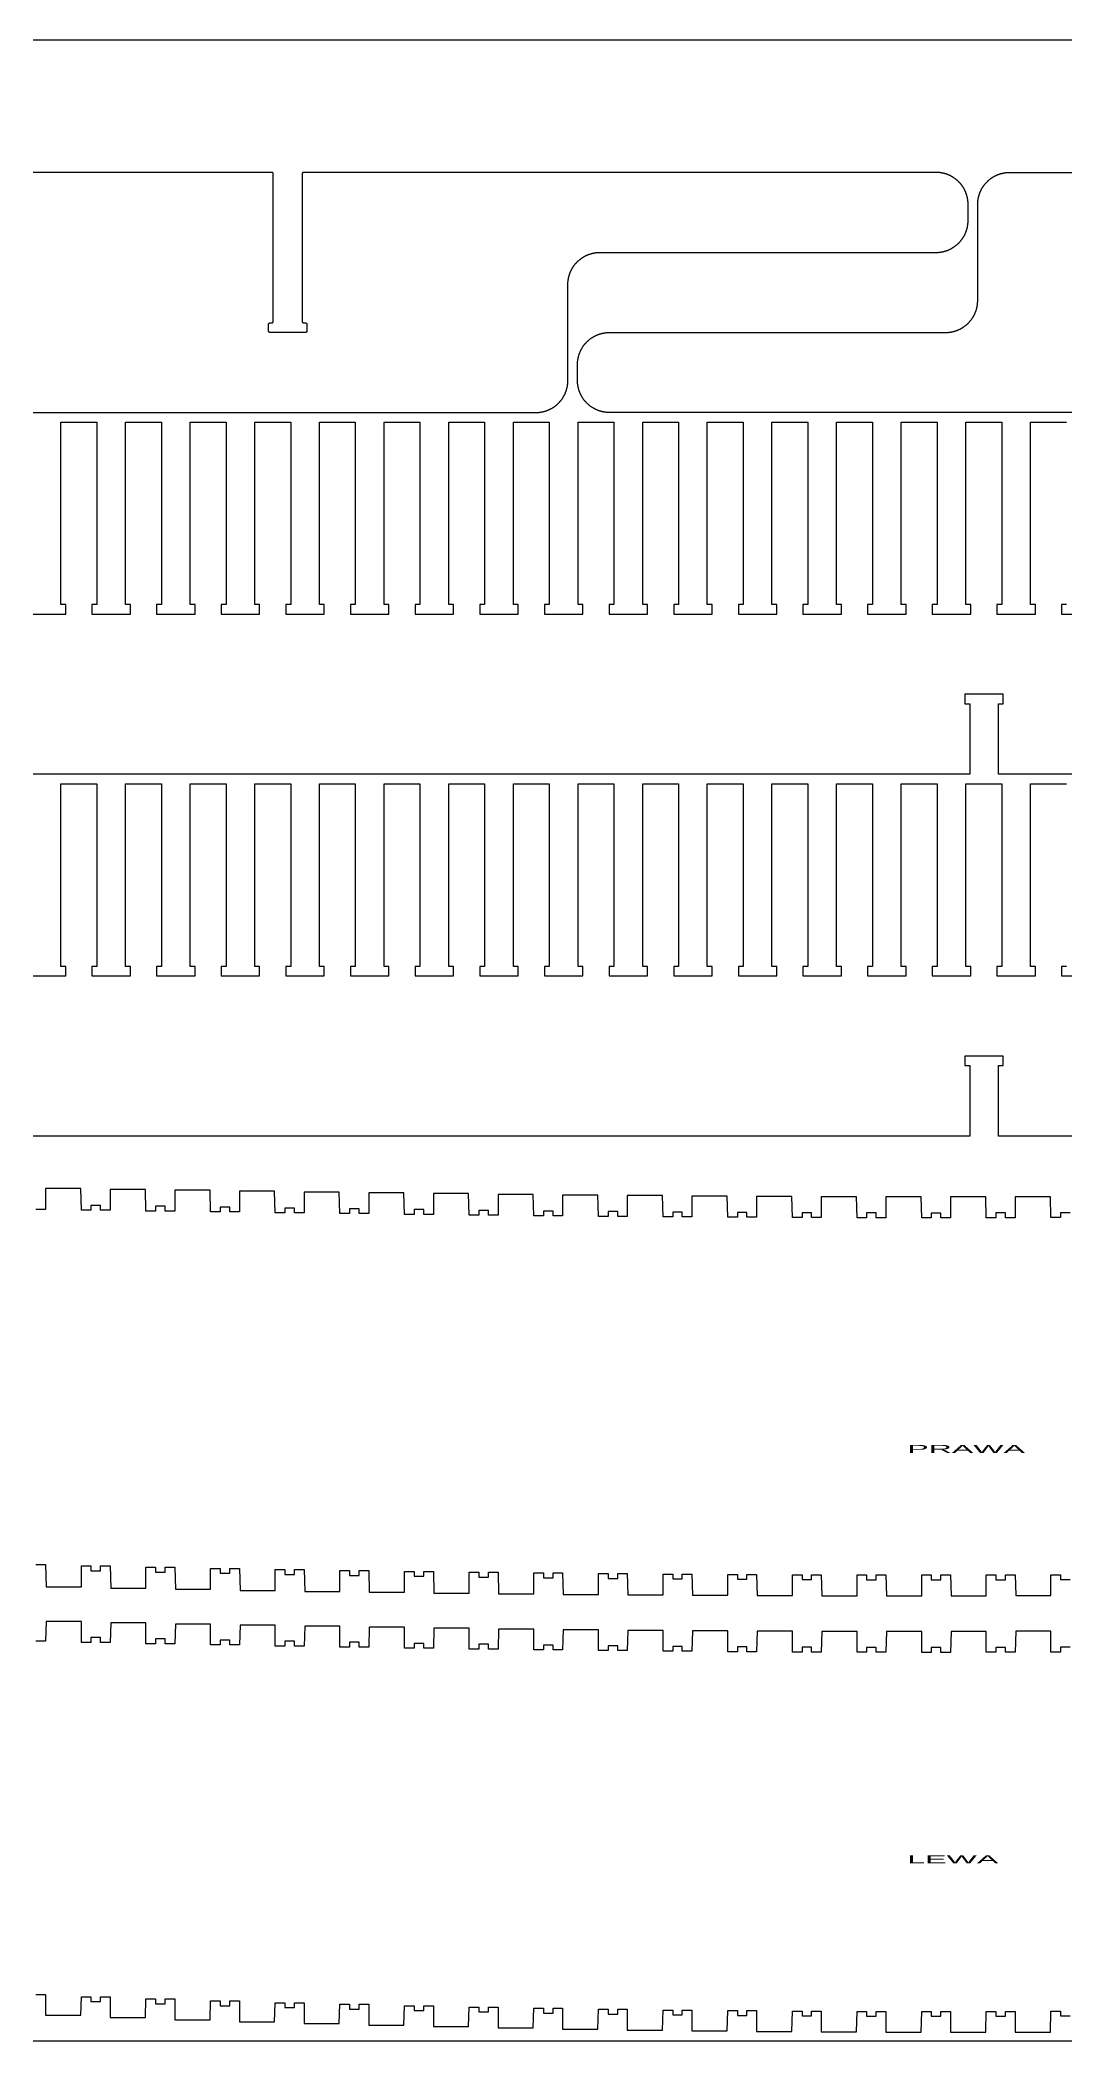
# Model space of a CAD drawing. Header units: metres. Extents: x 0 to 250, y 0 to 125.
# Drawn here: x 64 to 128.1, y 0 to 125 of the extents above; entities that cross this region are included whole.
import ezdxf

# ---------------------------------------------------------------- set-up
doc = ezdxf.new("R2010")
doc.units = ezdxf.units.M
doc.header["$MEASUREMENT"] = 0
doc.layers.add('1', color=7, linetype='Continuous', lineweight=0)
doc.styles.add('Style-ENGINEERING', font='ENGINEERING.shx')

msp = doc.modelspace()

# ---------------------------------------------------------------- linework, layer by layer
at = {"flags": 128}
for points in [[(0, 0), (250, 0), (250, 125), (0, 125), (0, 0)], [(97, 103.729948), (97, 109.729948), (97.000123, 109.752096), (97.000493, 109.77434), (97.001114, 109.796679), (97.001988, 109.819109), (97.00312, 109.841625), (97.004513, 109.864225), (97.006168, 109.886904), (97.00809, 109.909657), (97.010281, 109.932482), (97.012745, 109.955373), (97.015483, 109.978327), (97.018499, 110.001339), (97.021795, 110.024405), (97.025374, 110.047519), (97.029238, 110.070677), (97.033389, 110.093875), (97.037831, 110.117107), (97.042564, 110.140368), (97.047591, 110.163654), (97.052915, 110.186959), (97.058536, 110.210278), (97.064456, 110.233605), (97.070678, 110.256936), (97.077202, 110.280265), (97.08403, 110.303586), (97.091164, 110.326893), (97.098603, 110.350182), (97.10635, 110.373446), (97.114405, 110.396679), (97.122768, 110.419876), (97.131441, 110.443031), (97.140423, 110.466138), (97.149716, 110.48919), (97.159318, 110.512183), (97.169231, 110.53511), (97.179453, 110.557964), (97.189985, 110.58074), (97.200826, 110.603432), (97.211975, 110.626033), (97.223432, 110.648538), (97.235195, 110.67094), (97.247264, 110.693233), (97.259637, 110.715411), (97.272313, 110.737469), (97.28529, 110.759399), (97.298566, 110.781197), (97.31214, 110.802855), (97.326009, 110.824368), (97.340171, 110.84573), (97.354624, 110.866935), (97.369365, 110.887977), (97.384392, 110.908851), (97.399701, 110.92955), (97.41529, 110.950069), (97.431155, 110.970402), (97.447294, 110.990545), (97.463702, 111.01049), (97.480376, 111.030234), (97.497312, 111.04977), (97.514507, 111.069093), (97.531956, 111.088199), (97.549655, 111.107083), (97.5676, 111.125738), (97.585786, 111.144162), (97.60421, 111.162349), (97.622866, 111.180294), (97.641749, 111.197993), (97.660855, 111.215442), (97.680179, 111.232637), (97.699715, 111.249573), (97.719458, 111.266247), (97.739404, 111.282655), (97.759546, 111.298793), (97.779879, 111.314658), (97.800398, 111.330247), (97.821098, 111.345556), (97.841971, 111.360583), (97.863013, 111.375324), (97.884218, 111.389777), (97.90558, 111.403939), (97.927094, 111.417809), (97.948752, 111.431382), (97.970549, 111.444659), (97.99248, 111.457635), (98.014537, 111.470311), (98.036715, 111.482684), (98.059009, 111.494753), (98.081411, 111.506516), (98.103916, 111.517973), (98.126517, 111.529122), (98.149209, 111.539963), (98.171985, 111.550495), (98.194839, 111.560718), (98.217765, 111.57063), (98.240758, 111.580233), (98.263811, 111.589525), (98.286917, 111.598508), (98.310072, 111.60718), (98.333269, 111.615544), (98.356503, 111.623599), (98.379766, 111.631345), (98.403055, 111.638785), (98.426363, 111.645918), (98.449684, 111.652746), (98.473012, 111.659271), (98.496343, 111.665492), (98.519671, 111.671413), (98.54299, 111.677034), (98.566295, 111.682357), (98.58958, 111.687384), (98.612842, 111.692118), (98.636074, 111.696559), (98.659271, 111.700711), (98.68243, 111.704575), (98.705544, 111.708154), (98.728609, 111.71145), (98.751621, 111.714465), (98.774575, 111.717204), (98.797466, 111.719667), (98.820291, 111.721858), (98.843045, 111.72378), (98.865724, 111.725436), (98.888323, 111.726828), (98.91084, 111.72796), (98.933269, 111.728835), (98.955608, 111.729456), (98.977853, 111.729826), (99, 111.729948), (120, 111.729948), (120.022147, 111.730071), (120.044392, 111.730441), (120.066731, 111.731062), (120.08916, 111.731937), (120.111677, 111.733069), (120.134276, 111.734461), (120.156955, 111.736117), (120.179709, 111.738039), (120.202534, 111.74023), (120.225425, 111.742693), (120.248379, 111.745431), (120.271391, 111.748447), (120.294456, 111.751743), (120.31757, 111.755322), (120.340729, 111.759186), (120.363926, 111.763338), (120.387158, 111.767779), (120.41042, 111.772512), (120.433705, 111.77754), (120.45701, 111.782863), (120.480329, 111.788484), (120.503657, 111.794405), (120.526988, 111.800626), (120.550316, 111.807151), (120.573637, 111.813979), (120.596945, 111.821112), (120.620234, 111.828551), (120.643497, 111.836298), (120.666731, 111.844353), (120.689928, 111.852717), (120.713083, 111.861389), (120.736189, 111.870372), (120.759242, 111.879664), (120.782235, 111.889267), (120.805161, 111.899179), (120.828015, 111.909402), (120.850791, 111.919934), (120.873483, 111.930774), (120.896084, 111.941924), (120.918589, 111.95338), (120.940991, 111.965144), (120.963285, 111.977213), (120.985463, 111.989586), (121.00752, 112.002261), (121.029451, 112.015238), (121.051248, 112.028515), (121.072906, 112.042088), (121.09442, 112.055957), (121.115782, 112.07012), (121.136987, 112.084573), (121.158029, 112.099314), (121.178902, 112.11434), (121.199602, 112.12965), (121.220121, 112.145238), (121.240454, 112.161104), (121.260596, 112.177242), (121.280542, 112.19365), (121.300285, 112.210324), (121.319821, 112.22726), (121.339145, 112.244455), (121.358251, 112.261904), (121.377134, 112.279603), (121.39579, 112.297548), (121.414214, 112.315735), (121.4324, 112.334158), (121.450345, 112.352814), (121.468044, 112.371698), (121.485493, 112.390803), (121.485493, 112.390803), (121.502688, 112.410127), (121.519624, 112.429663), (121.536298, 112.449407), (121.552706, 112.469352), (121.568845, 112.489494), (121.58471, 112.509828), (121.600299, 112.530347), (121.615608, 112.551046), (121.630635, 112.57192), (121.645376, 112.592962), (121.659829, 112.614167), (121.673991, 112.635529), (121.68786, 112.657042), (121.701434, 112.6787), (121.71471, 112.700498), (121.727687, 112.722428), (121.740363, 112.744485), (121.752736, 112.766664), (121.764805, 112.788957), (121.776568, 112.811359), (121.788025, 112.833864), (121.799174, 112.856465), (121.810015, 112.879157), (121.820547, 112.901933), (121.830769, 112.924787), (121.840682, 112.947714), (121.850284, 112.970706), (121.859577, 112.993759), (121.868559, 113.016866), (121.877232, 113.040021), (121.885595, 113.063218), (121.89365, 113.086451), (121.901397, 113.109715), (121.908836, 113.133003), (121.91597, 113.156311), (121.922798, 113.179632), (121.929322, 113.202961), (121.935544, 113.226292), (121.941464, 113.249619), (121.947085, 113.272938), (121.952409, 113.296243), (121.957436, 113.319529), (121.962169, 113.34279), (121.966611, 113.366022), (121.970762, 113.38922), (121.974626, 113.412378), (121.978205, 113.435492), (121.981501, 113.458558), (121.984517, 113.48157), (121.987255, 113.504523), (121.989719, 113.527415), (121.99191, 113.55024), (121.993832, 113.572993), (121.995487, 113.595672), (121.99688, 113.618271), (121.998012, 113.640788), (121.998886, 113.663218), (121.999507, 113.685557), (121.999877, 113.707801), (122, 113.729948), (122, 114.729948), (121.999877, 114.752096), (121.999507, 114.77434), (121.998886, 114.796679), (121.998012, 114.819109), (121.99688, 114.841625), (121.995487, 114.864225), (121.993832, 114.886904), (121.99191, 114.909657), (121.989719, 114.932482), (121.987255, 114.955373), (121.984517, 114.978327), (121.981501, 115.001339), (121.978205, 115.024405), (121.974626, 115.047519), (121.970762, 115.070677), (121.966611, 115.093875), (121.962169, 115.117107), (121.957436, 115.140368), (121.952409, 115.163654), (121.947085, 115.186959), (121.941464, 115.210278), (121.935544, 115.233605), (121.929322, 115.256936), (121.922798, 115.280265), (121.91597, 115.303586), (121.908836, 115.326893), (121.901397, 115.350182), (121.89365, 115.373446), (121.885595, 115.396679), (121.877232, 115.419876), (121.868559, 115.443031), (121.859577, 115.466138), (121.850284, 115.48919), (121.840682, 115.512183), (121.830769, 115.53511), (121.820547, 115.557964), (121.810015, 115.58074), (121.799174, 115.603432), (121.788025, 115.626033), (121.776568, 115.648538), (121.764805, 115.67094), (121.752736, 115.693233), (121.740363, 115.715411), (121.727687, 115.737469), (121.71471, 115.759399), (121.701434, 115.781197), (121.68786, 115.802855), (121.673991, 115.824368), (121.659829, 115.84573), (121.645376, 115.866935), (121.630635, 115.887977), (121.615608, 115.908851), (121.600299, 115.92955), (121.58471, 115.950069), (121.568845, 115.970402), (121.552706, 115.990545), (121.536298, 116.01049), (121.519624, 116.030234), (121.502688, 116.04977), (121.485493, 116.069093), (121.468044, 116.088199), (121.450345, 116.107083), (121.4324, 116.125738), (121.414214, 116.144162), (121.39579, 116.162349), (121.377134, 116.180294), (121.358251, 116.197993), (121.339145, 116.215442), (121.319821, 116.232637), (121.300285, 116.249573), (121.280542, 116.266247), (121.260596, 116.282655), (121.240454, 116.298793), (121.220121, 116.314658), (121.199602, 116.330247), (121.178902, 116.345556), (121.158029, 116.360583), (121.136987, 116.375324), (121.115782, 116.389777), (121.09442, 116.403939), (121.072906, 116.417809), (121.051248, 116.431382), (121.029451, 116.444659), (121.00752, 116.457635), (120.985463, 116.470311), (120.963285, 116.482684), (120.940991, 116.494753), (120.918589, 116.506516), (120.896084, 116.517973), (120.873483, 116.529122), (120.850791, 116.539963), (120.828015, 116.550495), (120.805161, 116.560718), (120.782235, 116.57063), (120.759242, 116.580233), (120.736189, 116.589525), (120.713083, 116.598508), (120.689928, 116.60718), (120.666731, 116.615544), (120.643497, 116.623599), (120.620234, 116.631345), (120.596945, 116.638785), (120.573637, 116.645918), (120.550316, 116.652746), (120.526988, 116.659271), (120.503657, 116.665492), (120.480329, 116.671413), (120.45701, 116.677034), (120.433705, 116.682357), (120.41042, 116.687384), (120.387158, 116.692118), (120.363926, 116.696559), (120.340729, 116.700711), (120.31757, 116.704575), (120.294456, 116.708154), (120.271391, 116.71145), (120.248379, 116.714465), (120.225425, 116.717204), (120.202534, 116.719667), (120.179709, 116.721858), (120.156955, 116.72378), (120.134276, 116.725436), (120.111677, 116.726828), (120.08916, 116.72796), (120.066731, 116.728835), (120.044392, 116.729456), (120.022147, 116.729826), (120, 116.729948), (80.5, 116.729948), (80.495542, 116.729849), (80.491015, 116.729544), (80.48643, 116.729023), (80.481804, 116.728279), (80.477149, 116.727303), (80.472484, 116.726088), (80.467825, 116.724631), (80.463191, 116.722927), (80.463191, 116.722927), (80.458599, 116.720976), (80.454071, 116.718777), (80.449624, 116.716333), (80.445279, 116.713648), (80.441055, 116.710729), (80.43697, 116.707584), (80.433043, 116.704223), (80.429289, 116.700659), (80.425725, 116.696906), (80.422365, 116.692978), (80.41922, 116.688894), (80.4163, 116.684669), (80.413616, 116.680324), (80.411172, 116.675878), (80.408973, 116.671349), (80.407021, 116.666758), (80.405317, 116.662123), (80.40386, 116.657464), (80.402646, 116.652799), (80.401669, 116.648145), (80.400925, 116.643518), (80.400405, 116.638934), (80.400099, 116.634406), (80.4, 116.629948), (80.4, 107.429948), (80.400099, 107.42549), (80.400405, 107.420963), (80.400925, 107.416379), (80.401669, 107.411752), (80.402646, 107.407098), (80.40386, 107.402433), (80.405317, 107.397774), (80.407021, 107.393139), (80.408973, 107.388548), (80.411172, 107.384019), (80.413616, 107.379572), (80.4163, 107.375227), (80.41922, 107.371003), (80.422365, 107.366919), (80.425725, 107.362991), (80.429289, 107.359238), (80.433043, 107.355674), (80.43697, 107.352313), (80.441055, 107.349168), (80.445279, 107.346249), (80.449624, 107.343564), (80.454071, 107.34112), (80.458599, 107.338921), (80.463191, 107.33697), (80.467825, 107.335266), (80.472484, 107.333809), (80.477149, 107.332594), (80.481804, 107.331618), (80.48643, 107.330873), (80.491015, 107.330353), (80.495542, 107.330048), (80.5, 107.329948), (80.6, 107.329948), (80.604458, 107.329849), (80.608985, 107.329544), (80.61357, 107.329023), (80.618196, 107.328279), (80.622851, 107.327303), (80.627516, 107.326088), (80.632175, 107.324631), (80.636809, 107.322927), (80.641401, 107.320976), (80.645929, 107.318777), (80.650376, 107.316333), (80.654721, 107.313648), (80.658945, 107.310729), (80.66303, 107.307584), (80.666957, 107.304223), (80.670711, 107.300659), (80.674275, 107.296906), (80.677635, 107.292978), (80.68078, 107.288894), (80.6837, 107.284669), (80.686384, 107.280324), (80.688828, 107.275878), (80.691027, 107.271349), (80.692979, 107.266758), (80.694683, 107.262123), (80.69614, 107.257464), (80.697354, 107.252799), (80.698331, 107.248145), (80.699075, 107.243518), (80.699595, 107.238934), (80.699901, 107.234406), (80.7, 107.229948), (80.7, 106.829948), (80.699901, 106.82549), (80.699595, 106.820963), (80.699075, 106.816379), (80.698331, 106.811752), (80.697354, 106.807098), (80.69614, 106.802433), (80.694683, 106.797774), (80.692979, 106.793139), (80.691027, 106.788548), (80.688828, 106.784019), (80.686384, 106.779572), (80.6837, 106.775227), (80.68078, 106.771003), (80.677635, 106.766919), (80.674275, 106.762991), (80.670711, 106.759238), (80.666957, 106.755674), (80.66303, 106.752313), (80.658945, 106.749168), (80.654721, 106.746249), (80.650376, 106.743564), (80.645929, 106.74112), (80.641401, 106.738921), (80.636809, 106.73697), (80.632175, 106.735266), (80.627516, 106.733809), (80.622851, 106.732594), (80.618196, 106.731618), (80.61357, 106.730873), (80.608985, 106.730353), (80.604458, 106.730048), (80.6, 106.729948), (78.4, 106.729948), (78.395542, 106.730048), (78.391015, 106.730353), (78.38643, 106.730873), (78.381804, 106.731618), (78.377149, 106.732594), (78.372484, 106.733809), (78.367825, 106.735266), (78.363191, 106.73697), (78.358599, 106.738921), (78.354071, 106.74112), (78.349624, 106.743564), (78.345279, 106.746249), (78.341055, 106.749168), (78.33697, 106.752313), (78.333043, 106.755674), (78.329289, 106.759238), (78.325725, 106.762991), (78.322365, 106.766919), (78.31922, 106.771003), (78.3163, 106.775227), (78.313616, 106.779572), (78.311172, 106.784019), (78.308973, 106.788548), (78.307021, 106.793139), (78.305317, 106.797774), (78.30386, 106.802433), (78.302646, 106.807098), (78.301669, 106.811752), (78.300925, 106.816379), (78.300405, 106.820963), (78.300099, 106.82549), (78.3, 106.829948), (78.3, 107.229948), (78.300099, 107.234406), (78.300405, 107.238934), (78.300925, 107.243518), (78.301669, 107.248145), (78.302646, 107.252799), (78.30386, 107.257464), (78.305317, 107.262123), (78.307021, 107.266758), (78.308973, 107.271349), (78.311172, 107.275878), (78.313616, 107.280324), (78.3163, 107.284669), (78.31922, 107.288894), (78.322365, 107.292978), (78.325725, 107.296906), (78.329289, 107.300659), (78.333043, 107.304223), (78.33697, 107.307584), (78.341055, 107.310729), (78.345279, 107.313648), (78.349624, 107.316333), (78.354071, 107.318777), (78.358599, 107.320976), (78.363191, 107.322927), (78.367825, 107.324631), (78.372484, 107.326088), (78.377149, 107.327303), (78.381804, 107.328279), (78.38643, 107.329023), (78.391015, 107.329544), (78.395542, 107.329849), (78.4, 107.329948), (78.5, 107.329948), (78.504458, 107.330048), (78.508985, 107.330353), (78.51357, 107.330873), (78.518196, 107.331618), (78.522851, 107.332594), (78.527516, 107.333809), (78.532175, 107.335266), (78.536809, 107.33697), (78.536809, 107.33697), (78.541401, 107.338921), (78.545929, 107.34112), (78.550376, 107.343564), (78.554721, 107.346249), (78.558945, 107.349168), (78.56303, 107.352313), (78.566957, 107.355674), (78.570711, 107.359238), (78.574275, 107.362991), (78.577635, 107.366919), (78.58078, 107.371003), (78.5837, 107.375227), (78.586384, 107.379572), (78.588828, 107.384019), (78.591027, 107.388548), (78.592979, 107.393139), (78.594683, 107.397774), (78.59614, 107.402433), (78.597354, 107.407098), (78.598331, 107.411752), (78.599075, 107.416379), (78.599595, 107.420963), (78.599901, 107.42549), (78.6, 107.429948), (78.6, 116.629948), (78.599901, 116.634406), (78.599595, 116.638934), (78.599075, 116.643518), (78.598331, 116.648145), (78.597354, 116.652799), (78.59614, 116.657464), (78.594683, 116.662123), (78.592979, 116.666758), (78.591027, 116.671349), (78.588828, 116.675878), (78.586384, 116.680324), (78.5837, 116.684669), (78.58078, 116.688894), (78.577635, 116.692978), (78.574275, 116.696906), (78.570711, 116.700659), (78.566957, 116.704223), (78.56303, 116.707584), (78.558945, 116.710729), (78.554721, 116.713648), (78.550376, 116.716333), (78.545929, 116.718777), (78.541401, 116.720976), (78.536809, 116.722927), (78.532175, 116.724631), (78.527516, 116.726088), (78.522851, 116.727303), (78.518196, 116.728279), (78.51357, 116.729023), (78.508985, 116.729544), (78.504458, 116.729849), (78.5, 116.729948), (45.5, 116.729948)], [(139.1, 101.729948), (99.6, 101.729948), (99.577853, 101.730071), (99.555608, 101.730441), (99.533269, 101.731062), (99.51084, 101.731937), (99.488323, 101.733069), (99.465724, 101.734461), (99.443045, 101.736117), (99.420291, 101.738039), (99.397466, 101.74023), (99.374575, 101.742693), (99.351621, 101.745431), (99.328609, 101.748447), (99.305544, 101.751743), (99.28243, 101.755322), (99.259271, 101.759186), (99.236074, 101.763338), (99.212842, 101.767779), (99.18958, 101.772512), (99.166295, 101.77754), (99.14299, 101.782863), (99.119671, 101.788484), (99.096343, 101.794405), (99.073012, 101.800626), (99.049684, 101.807151), (99.026363, 101.813979), (99.003055, 101.821112), (98.979766, 101.828551), (98.956503, 101.836298), (98.933269, 101.844353), (98.910072, 101.852717), (98.886917, 101.861389), (98.863811, 101.870372), (98.840758, 101.879664), (98.817765, 101.889267), (98.794839, 101.899179), (98.771985, 101.909402), (98.749209, 101.919934), (98.726517, 101.930774), (98.703916, 101.941924), (98.681411, 101.95338), (98.659009, 101.965144), (98.636715, 101.977213), (98.614537, 101.989586), (98.59248, 102.002261), (98.570549, 102.015238), (98.548752, 102.028515), (98.527094, 102.042088), (98.50558, 102.055957), (98.484218, 102.07012), (98.463013, 102.084573), (98.441971, 102.099314), (98.421098, 102.11434), (98.400398, 102.12965), (98.379879, 102.145238), (98.359546, 102.161104), (98.339404, 102.177242), (98.319458, 102.19365), (98.299715, 102.210324), (98.280179, 102.22726), (98.260855, 102.244455), (98.241749, 102.261904), (98.222866, 102.279603), (98.20421, 102.297548), (98.185786, 102.315735), (98.1676, 102.334158), (98.149655, 102.352814), (98.131956, 102.371698), (98.114507, 102.390803), (98.097312, 102.410127), (98.080376, 102.429663), (98.063702, 102.449407), (98.047294, 102.469352), (98.031155, 102.489494), (98.01529, 102.509828), (98.01529, 102.509828), (97.999701, 102.530347), (97.984392, 102.551046), (97.969365, 102.57192), (97.954624, 102.592962), (97.940171, 102.614167), (97.926009, 102.635529), (97.91214, 102.657042), (97.898566, 102.6787), (97.88529, 102.700498), (97.872313, 102.722428), (97.859637, 102.744485), (97.847264, 102.766664), (97.835195, 102.788957), (97.823432, 102.811359), (97.811975, 102.833864), (97.800826, 102.856465), (97.789985, 102.879157), (97.779453, 102.901933), (97.769231, 102.924787), (97.759318, 102.947714), (97.749716, 102.970706), (97.740423, 102.993759), (97.731441, 103.016866), (97.722768, 103.040021), (97.714405, 103.063218), (97.70635, 103.086451), (97.698603, 103.109715), (97.691164, 103.133003), (97.68403, 103.156311), (97.677202, 103.179632), (97.670678, 103.202961), (97.664456, 103.226292), (97.658536, 103.249619), (97.652915, 103.272938), (97.647591, 103.296243), (97.642564, 103.319529), (97.637831, 103.34279), (97.633389, 103.366022), (97.629238, 103.38922), (97.625374, 103.412378), (97.621795, 103.435492), (97.618499, 103.458558), (97.615483, 103.48157), (97.612745, 103.504523), (97.610281, 103.527415), (97.60809, 103.55024), (97.606168, 103.572993), (97.604513, 103.595672), (97.60312, 103.618271), (97.601988, 103.640788), (97.601114, 103.663218), (97.600493, 103.685557), (97.600123, 103.707801), (97.6, 103.729948), (97.6, 104.729948), (97.600123, 104.752096), (97.600493, 104.77434), (97.601114, 104.796679), (97.601988, 104.819109), (97.60312, 104.841625), (97.604513, 104.864225), (97.606168, 104.886904), (97.60809, 104.909657), (97.610281, 104.932482), (97.612745, 104.955373), (97.615483, 104.978327), (97.618499, 105.001339), (97.621795, 105.024405), (97.625374, 105.047519), (97.629238, 105.070677), (97.633389, 105.093875), (97.637831, 105.117107), (97.642564, 105.140368), (97.647591, 105.163654), (97.652915, 105.186959), (97.658536, 105.210278), (97.664456, 105.233605), (97.670678, 105.256936), (97.677202, 105.280265), (97.68403, 105.303586), (97.691164, 105.326893), (97.698603, 105.350182), (97.70635, 105.373446), (97.714405, 105.396679), (97.722768, 105.419876), (97.731441, 105.443031), (97.740423, 105.466138), (97.749716, 105.48919), (97.759318, 105.512183), (97.769231, 105.53511), (97.779453, 105.557964), (97.789985, 105.58074), (97.800826, 105.603432), (97.811975, 105.626033), (97.823432, 105.648538), (97.835195, 105.67094), (97.847264, 105.693233), (97.859637, 105.715411), (97.872313, 105.737469), (97.88529, 105.759399), (97.898566, 105.781197), (97.91214, 105.802855), (97.926009, 105.824368), (97.940171, 105.84573), (97.954624, 105.866935), (97.969365, 105.887977), (97.984392, 105.908851), (97.999701, 105.92955), (98.01529, 105.950069), (98.031155, 105.970402), (98.047294, 105.990545), (98.063702, 106.01049), (98.080376, 106.030234), (98.097312, 106.04977), (98.114507, 106.069093), (98.131956, 106.088199), (98.149655, 106.107083), (98.1676, 106.125738), (98.185786, 106.144162), (98.20421, 106.162349), (98.222866, 106.180294), (98.241749, 106.197993), (98.260855, 106.215442), (98.280179, 106.232637), (98.299715, 106.249573), (98.319458, 106.266247), (98.339404, 106.282655), (98.359546, 106.298793), (98.379879, 106.314658), (98.400398, 106.330247), (98.421098, 106.345556), (98.441971, 106.360583), (98.463013, 106.375324), (98.484218, 106.389777), (98.50558, 106.403939), (98.527094, 106.417809), (98.548752, 106.431382), (98.570549, 106.444659), (98.59248, 106.457635), (98.614537, 106.470311), (98.636715, 106.482684), (98.659009, 106.494753), (98.681411, 106.506516), (98.703916, 106.517973), (98.726517, 106.529122), (98.749209, 106.539963), (98.771985, 106.550495), (98.794839, 106.560718), (98.817765, 106.57063), (98.840758, 106.580233), (98.863811, 106.589525), (98.886917, 106.598508), (98.910072, 106.60718), (98.933269, 106.615544), (98.956503, 106.623599), (98.979766, 106.631345), (99.003055, 106.638785), (99.026363, 106.645918), (99.049684, 106.652746), (99.073012, 106.659271), (99.096343, 106.665492), (99.119671, 106.671413), (99.14299, 106.677034), (99.166295, 106.682357), (99.18958, 106.687384), (99.212842, 106.692118), (99.236074, 106.696559), (99.259271, 106.700711), (99.28243, 106.704575), (99.305544, 106.708154), (99.328609, 106.71145), (99.351621, 106.714465), (99.374575, 106.717204), (99.397466, 106.719667), (99.420291, 106.721858), (99.443045, 106.72378), (99.465724, 106.725436), (99.488323, 106.726828), (99.51084, 106.72796), (99.533269, 106.728835), (99.555608, 106.729456), (99.577853, 106.729826), (99.6, 106.729948), (120.6, 106.729948), (120.622147, 106.730071), (120.644392, 106.730441), (120.666731, 106.731062), (120.68916, 106.731937), (120.711677, 106.733069), (120.734276, 106.734461), (120.756955, 106.736117), (120.779709, 106.738039), (120.802534, 106.74023), (120.825425, 106.742693), (120.848379, 106.745431), (120.871391, 106.748447), (120.894456, 106.751743), (120.91757, 106.755322), (120.91757, 106.755322), (120.940729, 106.759186), (120.963926, 106.763338), (120.987158, 106.767779), (121.01042, 106.772512), (121.033705, 106.77754), (121.05701, 106.782863), (121.080329, 106.788484), (121.103657, 106.794405), (121.126988, 106.800626), (121.150316, 106.807151), (121.173637, 106.813979), (121.196945, 106.821112), (121.220234, 106.828551), (121.243497, 106.836298), (121.266731, 106.844353), (121.289928, 106.852717), (121.313083, 106.861389), (121.336189, 106.870372), (121.359242, 106.879664), (121.382235, 106.889267), (121.405161, 106.899179), (121.428015, 106.909402), (121.450791, 106.919934), (121.473483, 106.930774), (121.496084, 106.941924), (121.518589, 106.95338), (121.540991, 106.965144), (121.563285, 106.977213), (121.585463, 106.989586), (121.60752, 107.002261), (121.629451, 107.015238), (121.651248, 107.028515), (121.672906, 107.042088), (121.69442, 107.055957), (121.715782, 107.07012), (121.736987, 107.084573), (121.758029, 107.099314), (121.778902, 107.11434), (121.799602, 107.12965), (121.820121, 107.145238), (121.840454, 107.161104), (121.860596, 107.177242), (121.880542, 107.19365), (121.900285, 107.210324), (121.919821, 107.22726), (121.939145, 107.244455), (121.958251, 107.261904), (121.977134, 107.279603), (121.99579, 107.297548), (122.014214, 107.315735), (122.0324, 107.334158), (122.050345, 107.352814), (122.068044, 107.371698), (122.085493, 107.390803), (122.102688, 107.410127), (122.119624, 107.429663), (122.136298, 107.449407), (122.152706, 107.469352), (122.168845, 107.489494), (122.18471, 107.509828), (122.200299, 107.530347), (122.215608, 107.551046), (122.230635, 107.57192), (122.245376, 107.592962), (122.259829, 107.614167), (122.273991, 107.635529), (122.28786, 107.657042), (122.301434, 107.6787), (122.31471, 107.700498), (122.327687, 107.722428), (122.340363, 107.744485), (122.352736, 107.766664), (122.364805, 107.788957), (122.376568, 107.811359), (122.388025, 107.833864), (122.399174, 107.856465), (122.410015, 107.879157), (122.420547, 107.901933), (122.430769, 107.924787), (122.440682, 107.947714), (122.450284, 107.970706), (122.459577, 107.993759), (122.468559, 108.016866), (122.477232, 108.040021), (122.485595, 108.063218), (122.49365, 108.086451), (122.501397, 108.109715), (122.508836, 108.133003), (122.51597, 108.156311), (122.522798, 108.179632), (122.529322, 108.202961), (122.535544, 108.226292), (122.541464, 108.249619), (122.547085, 108.272938), (122.552409, 108.296243), (122.557436, 108.319529), (122.562169, 108.34279), (122.566611, 108.366022), (122.570762, 108.38922), (122.574626, 108.412378), (122.578205, 108.435492), (122.581501, 108.458558), (122.584517, 108.48157), (122.587255, 108.504523), (122.589719, 108.527415), (122.59191, 108.55024), (122.593832, 108.572993), (122.595487, 108.595672), (122.59688, 108.618271), (122.598012, 108.640788), (122.598886, 108.663218), (122.599507, 108.685557), (122.599877, 108.707801), (122.6, 108.729948), (122.6, 114.729948), (122.600123, 114.752096), (122.600493, 114.77434), (122.601114, 114.796679), (122.601988, 114.819109), (122.60312, 114.841625), (122.604513, 114.864225), (122.606168, 114.886904), (122.60809, 114.909657), (122.610281, 114.932482), (122.612745, 114.955373), (122.615483, 114.978327), (122.618499, 115.001339), (122.621795, 115.024405), (122.625374, 115.047519), (122.629238, 115.070677), (122.633389, 115.093875), (122.637831, 115.117107), (122.642564, 115.140368), (122.647591, 115.163654), (122.652915, 115.186959), (122.658536, 115.210278), (122.664456, 115.233605), (122.670678, 115.256936), (122.677202, 115.280265), (122.68403, 115.303586), (122.691164, 115.326893), (122.698603, 115.350182), (122.70635, 115.373446), (122.714405, 115.396679), (122.722768, 115.419876), (122.731441, 115.443031), (122.740423, 115.466138), (122.749716, 115.48919), (122.759318, 115.512183), (122.769231, 115.53511), (122.779453, 115.557964), (122.789985, 115.58074), (122.800826, 115.603432), (122.811975, 115.626033), (122.823432, 115.648538), (122.835195, 115.67094), (122.847264, 115.693233), (122.859637, 115.715411), (122.872313, 115.737469), (122.88529, 115.759399), (122.898566, 115.781197), (122.91214, 115.802855), (122.926009, 115.824368), (122.940171, 115.84573), (122.954624, 115.866935), (122.969365, 115.887977), (122.984392, 115.908851), (122.999701, 115.92955), (123.01529, 115.950069), (123.031155, 115.970402), (123.047294, 115.990545), (123.063702, 116.01049), (123.080376, 116.030234), (123.097312, 116.04977), (123.114507, 116.069093), (123.131956, 116.088199), (123.149655, 116.107083), (123.1676, 116.125738), (123.185786, 116.144162), (123.20421, 116.162349), (123.222866, 116.180294), (123.241749, 116.197993), (123.260855, 116.215442), (123.280179, 116.232637), (123.299715, 116.249573), (123.319458, 116.266247), (123.339404, 116.282655), (123.359546, 116.298793), (123.379879, 116.314658), (123.400398, 116.330247), (123.421098, 116.345556), (123.441971, 116.360583), (123.463013, 116.375324), (123.484218, 116.389777), (123.50558, 116.403939), (123.527094, 116.417809), (123.548752, 116.431382), (123.570549, 116.444659), (123.570549, 116.444659), (123.59248, 116.457635), (123.614537, 116.470311), (123.636715, 116.482684), (123.659009, 116.494753), (123.681411, 116.506516), (123.703916, 116.517973), (123.726517, 116.529122), (123.749209, 116.539963), (123.771985, 116.550495), (123.794839, 116.560718), (123.817765, 116.57063), (123.840758, 116.580233), (123.863811, 116.589525), (123.886917, 116.598508), (123.910072, 116.60718), (123.933269, 116.615544), (123.956503, 116.623599), (123.979766, 116.631345), (124.003055, 116.638785), (124.026363, 116.645918), (124.049684, 116.652746), (124.073012, 116.659271), (124.096343, 116.665492), (124.119671, 116.671413), (124.14299, 116.677034), (124.166295, 116.682357), (124.18958, 116.687384), (124.212842, 116.692118), (124.236074, 116.696559), (124.259271, 116.700711), (124.28243, 116.704575), (124.305544, 116.708154), (124.328609, 116.71145), (124.351621, 116.714465), (124.374575, 116.717204), (124.397466, 116.719667), (124.420291, 116.721858), (124.443045, 116.72378), (124.465724, 116.725436), (124.488323, 116.726828), (124.51084, 116.72796), (124.533269, 116.728835), (124.555608, 116.729456), (124.577853, 116.729826), (124.6, 116.729948), (190.6, 116.729948)], [(29, 101.729948), (95, 101.729948), (95.022147, 101.730071), (95.044392, 101.730441), (95.066731, 101.731062), (95.08916, 101.731937), (95.111677, 101.733069), (95.134276, 101.734461), (95.156955, 101.736117), (95.179709, 101.738039), (95.202534, 101.74023), (95.225425, 101.742693), (95.248379, 101.745431), (95.271391, 101.748447), (95.294456, 101.751743), (95.31757, 101.755322), (95.340729, 101.759186), (95.363926, 101.763338), (95.387158, 101.767779), (95.41042, 101.772512), (95.433705, 101.77754), (95.45701, 101.782863), (95.480329, 101.788484), (95.503657, 101.794405), (95.526988, 101.800626), (95.550316, 101.807151), (95.573637, 101.813979), (95.596945, 101.821112), (95.620234, 101.828551), (95.643497, 101.836298), (95.666731, 101.844353), (95.689928, 101.852717), (95.713083, 101.861389), (95.736189, 101.870372), (95.759242, 101.879664), (95.782235, 101.889267), (95.805161, 101.899179), (95.828015, 101.909402), (95.850791, 101.919934), (95.873483, 101.930774), (95.896084, 101.941924), (95.918589, 101.95338), (95.940991, 101.965144), (95.963285, 101.977213), (95.985463, 101.989586), (96.00752, 102.002261), (96.029451, 102.015238), (96.051248, 102.028515), (96.072906, 102.042088), (96.09442, 102.055957), (96.115782, 102.07012), (96.136987, 102.084573), (96.158029, 102.099314), (96.178902, 102.11434), (96.199602, 102.12965), (96.220121, 102.145238), (96.240454, 102.161104), (96.260596, 102.177242), (96.280542, 102.19365), (96.300285, 102.210324), (96.319821, 102.22726), (96.339145, 102.244455), (96.358251, 102.261904), (96.377134, 102.279603), (96.39579, 102.297548), (96.414214, 102.315735), (96.4324, 102.334158), (96.450345, 102.352814), (96.468044, 102.371698), (96.485493, 102.390803), (96.502688, 102.410127), (96.519624, 102.429663), (96.536298, 102.449407), (96.552706, 102.469352), (96.568845, 102.489494), (96.58471, 102.509828), (96.600299, 102.530347), (96.615608, 102.551046), (96.630635, 102.57192), (96.645376, 102.592962), (96.659829, 102.614167), (96.673991, 102.635529), (96.68786, 102.657042), (96.701434, 102.6787), (96.71471, 102.700498), (96.727687, 102.722428), (96.740363, 102.744485), (96.752736, 102.766664), (96.764805, 102.788957), (96.776568, 102.811359), (96.788025, 102.833864), (96.799174, 102.856465), (96.810015, 102.879157), (96.820547, 102.901933), (96.830769, 102.924787), (96.840682, 102.947714), (96.850284, 102.970706), (96.859577, 102.993759), (96.868559, 103.016866), (96.877232, 103.040021), (96.885595, 103.063218), (96.89365, 103.086451), (96.901397, 103.109715), (96.908836, 103.133003), (96.91597, 103.156311), (96.922798, 103.179632), (96.929322, 103.202961), (96.935544, 103.226292), (96.941464, 103.249619), (96.947085, 103.272938), (96.952409, 103.296243), (96.957436, 103.319529), (96.962169, 103.34279), (96.966611, 103.366022), (96.970762, 103.38922), (96.974626, 103.412378), (96.978205, 103.435492), (96.981501, 103.458558), (96.984517, 103.48157), (96.987255, 103.504523), (96.989719, 103.527415), (96.99191, 103.55024), (96.993832, 103.572993), (96.995487, 103.595672), (96.99688, 103.618271), (96.998012, 103.640788), (96.998886, 103.663218), (96.999507, 103.685557), (96.999877, 103.707801), (97, 103.729948)], [(63.231034, 89.129948), (65.631034, 89.129948), (65.631034, 89.729948), (65.331034, 89.729948), (65.331034, 101.129948), (67.568966, 101.129948), (67.568966, 89.729948), (67.268966, 89.729948), (67.268966, 89.129948), (69.668966, 89.129948), (69.668966, 89.729948), (69.368966, 89.729948), (69.368966, 101.129948), (71.606897, 101.129948), (71.606897, 89.729948), (71.306897, 89.729948), (71.306897, 89.129948), (73.706897, 89.129948), (73.706897, 89.729948), (73.406897, 89.729948), (73.406897, 101.129948), (75.644828, 101.129948), (75.644828, 89.729948), (75.344828, 89.729948), (75.344828, 89.129948), (77.744828, 89.129948), (77.744828, 89.729948), (77.444828, 89.729948), (77.444828, 101.129948), (79.682759, 101.129948), (79.682759, 89.729948), (79.382759, 89.729948), (79.382759, 89.129948), (81.782759, 89.129948), (81.782759, 89.729948), (81.482759, 89.729948), (81.482759, 101.129948), (83.72069, 101.129948), (83.72069, 89.729948), (83.42069, 89.729948), (83.42069, 89.129948), (85.82069, 89.129948), (85.82069, 89.729948), (85.52069, 89.729948), (85.52069, 101.129948), (87.758621, 101.129948), (87.758621, 89.729948), (87.458621, 89.729948), (87.458621, 89.129948), (89.858621, 89.129948), (89.858621, 89.729948), (89.558621, 89.729948), (89.558621, 101.129948), (91.796552, 101.129948), (91.796552, 89.729948), (91.496552, 89.729948), (91.496552, 89.129948), (93.896552, 89.129948), (93.896552, 89.729948), (93.596552, 89.729948), (93.596552, 101.129948), (95.834483, 101.129948), (95.834483, 89.729948), (95.534483, 89.729948), (95.534483, 89.129948), (97.934483, 89.129948), (97.934483, 89.729948), (97.634483, 89.729948), (97.634483, 101.129948), (99.872414, 101.129948), (99.872414, 89.729948), (99.572414, 89.729948), (99.572414, 89.129948), (101.972414, 89.129948), (101.972414, 89.729948), (101.672414, 89.729948), (101.672414, 101.129948), (103.910345, 101.129948), (103.910345, 89.729948), (103.610345, 89.729948), (103.610345, 89.129948), (103.610345, 89.129948), (106.010345, 89.129948), (106.010345, 89.729948), (105.710345, 89.729948), (105.710345, 101.129948), (107.948276, 101.129948), (107.948276, 89.729948), (107.648276, 89.729948), (107.648276, 89.129948), (110.048276, 89.129948), (110.048276, 89.729948), (109.748276, 89.729948), (109.748276, 101.129948), (111.986207, 101.129948), (111.986207, 89.729948), (111.686207, 89.729948), (111.686207, 89.129948), (114.086207, 89.129948), (114.086207, 89.729948), (113.786207, 89.729948), (113.786207, 101.129948), (116.024138, 101.129948), (116.024138, 89.729948), (115.724138, 89.729948), (115.724138, 89.129948), (118.124138, 89.129948), (118.124138, 89.729948), (117.824138, 89.729948), (117.824138, 101.129948), (120.062069, 101.129948), (120.062069, 89.729948), (119.762069, 89.729948), (119.762069, 89.129948), (122.162069, 89.129948), (122.162069, 89.729948), (121.862069, 89.729948), (121.862069, 101.129948), (124.1, 101.129948), (124.1, 89.729948), (123.8, 89.729948), (123.8, 89.129948), (126.2, 89.129948), (126.2, 89.729948), (125.9, 89.729948), (125.9, 101.129948), (128.137931, 101.129948)], [(128.137931, 89.729948), (127.837931, 89.729948), (127.837931, 89.129948), (130.237931, 89.129948)], [(244.6, 79.129948), (123.9, 79.129948), (123.9, 83.529948), (124.2, 83.529948), (124.2, 84.129948), (121.8, 84.129948), (121.8, 83.529948), (122.1, 83.529948), (122.1, 79.129948), (5.4, 79.129948), (5.4, 83.529948), (5.7, 83.529948), (5.7, 84.129948), (3.3, 84.129948), (3.3, 83.529948), (3.6, 83.529948), (3.6, 79.129948), (2, 79.129948)], [(63.231034, 66.529948), (65.631034, 66.529948), (65.631034, 67.129948), (65.331034, 67.129948), (65.331034, 78.529948), (67.568966, 78.529948), (67.568966, 67.129948), (67.268966, 67.129948), (67.268966, 66.529948), (69.668966, 66.529948), (69.668966, 67.129948), (69.368966, 67.129948), (69.368966, 78.529948), (71.606897, 78.529948), (71.606897, 67.129948), (71.306897, 67.129948), (71.306897, 66.529948), (73.706897, 66.529948), (73.706897, 67.129948), (73.406897, 67.129948), (73.406897, 78.529948), (75.644828, 78.529948), (75.644828, 67.129948), (75.344828, 67.129948), (75.344828, 66.529948), (77.744828, 66.529948), (77.744828, 67.129948), (77.444828, 67.129948), (77.444828, 78.529948), (79.682759, 78.529948), (79.682759, 67.129948), (79.382759, 67.129948), (79.382759, 66.529948), (81.782759, 66.529948), (81.782759, 67.129948), (81.482759, 67.129948), (81.482759, 78.529948), (83.72069, 78.529948), (83.72069, 67.129948), (83.42069, 67.129948), (83.42069, 66.529948), (85.82069, 66.529948), (85.82069, 67.129948), (85.52069, 67.129948), (85.52069, 78.529948), (87.758621, 78.529948), (87.758621, 67.129948), (87.458621, 67.129948), (87.458621, 66.529948), (89.858621, 66.529948), (89.858621, 67.129948), (89.558621, 67.129948), (89.558621, 78.529948), (91.796552, 78.529948), (91.796552, 67.129948), (91.496552, 67.129948), (91.496552, 66.529948), (93.896552, 66.529948), (93.896552, 67.129948), (93.596552, 67.129948), (93.596552, 78.529948), (95.834483, 78.529948), (95.834483, 67.129948), (95.534483, 67.129948), (95.534483, 66.529948), (97.934483, 66.529948), (97.934483, 67.129948), (97.634483, 67.129948), (97.634483, 78.529948), (99.872414, 78.529948), (99.872414, 67.129948), (99.572414, 67.129948), (99.572414, 66.529948), (101.972414, 66.529948), (101.972414, 67.129948), (101.672414, 67.129948), (101.672414, 78.529948), (103.910345, 78.529948), (103.910345, 67.129948), (103.610345, 67.129948), (103.610345, 66.529948), (103.610345, 66.529948), (106.010345, 66.529948), (106.010345, 67.129948), (105.710345, 67.129948), (105.710345, 78.529948), (107.948276, 78.529948), (107.948276, 67.129948), (107.648276, 67.129948), (107.648276, 66.529948), (110.048276, 66.529948), (110.048276, 67.129948), (109.748276, 67.129948), (109.748276, 78.529948), (111.986207, 78.529948), (111.986207, 67.129948), (111.686207, 67.129948), (111.686207, 66.529948), (114.086207, 66.529948), (114.086207, 67.129948), (113.786207, 67.129948), (113.786207, 78.529948), (116.024138, 78.529948), (116.024138, 67.129948), (115.724138, 67.129948), (115.724138, 66.529948), (118.124138, 66.529948), (118.124138, 67.129948), (117.824138, 67.129948), (117.824138, 78.529948), (120.062069, 78.529948), (120.062069, 67.129948), (119.762069, 67.129948), (119.762069, 66.529948), (122.162069, 66.529948), (122.162069, 67.129948), (121.862069, 67.129948), (121.862069, 78.529948), (124.1, 78.529948), (124.1, 67.129948), (123.8, 67.129948), (123.8, 66.529948), (126.2, 66.529948), (126.2, 67.129948), (125.9, 67.129948), (125.9, 78.529948), (128.137931, 78.529948)], [(128.137931, 67.129948), (127.837931, 67.129948), (127.837931, 66.529948), (130.237931, 66.529948)], [(244.6, 56.529948), (123.9, 56.529948), (123.9, 60.929948), (124.2, 60.929948), (124.2, 61.529948), (121.8, 61.529948), (121.8, 60.929948), (122.1, 60.929948), (122.1, 56.529948), (5.4, 56.529948), (5.4, 60.929948), (5.7, 60.929948), (5.7, 61.529948), (3.3, 61.529948), (3.3, 60.929948), (3.6, 60.929948), (3.6, 56.529948), (2, 56.529948)], [(128.375862, 51.738368), (127.775862, 51.738368), (127.775862, 51.438368), (127.175862, 51.438368), (127.137931, 52.727252), (124.937931, 52.727252), (124.937931, 51.427252), (124.337931, 51.427252), (124.337931, 51.727252), (123.737931, 51.727252), (123.737931, 51.427252), (123.137931, 51.427252), (123.1, 52.723476), (120.9, 52.723476), (120.9, 51.423476), (120.3, 51.423476), (120.3, 51.723476), (119.7, 51.723476), (119.7, 51.423476), (119.1, 51.423476), (119.062069, 52.727252), (116.862069, 52.727252), (116.862069, 51.427252), (116.262069, 51.427252), (116.262069, 51.727252), (115.662069, 51.727252), (115.662069, 51.427252), (115.062069, 51.427252), (115.024138, 52.738368), (112.824138, 52.738368), (112.824138, 51.438368), (112.224138, 51.438368), (112.224138, 51.738368), (111.624138, 51.738368), (111.624138, 51.438368), (111.024138, 51.438368), (110.986207, 52.756453), (108.786207, 52.756453), (108.786207, 51.456453), (108.186207, 51.456453), (108.186207, 51.756453), (107.586207, 51.756453), (107.586207, 51.456453), (106.986207, 51.456453), (106.948276, 52.781072), (104.748276, 52.781072), (104.748276, 51.481072), (104.148276, 51.481072), (104.148276, 51.781072), (103.548276, 51.781072), (103.548276, 51.481072), (102.948276, 51.481072), (102.910345, 52.811729), (100.710345, 52.811729), (100.710345, 51.511729), (100.110345, 51.511729), (100.110345, 51.811729), (99.510345, 51.811729), (99.510345, 51.511729), (98.910345, 51.511729), (98.872414, 52.847869), (96.672414, 52.847869), (96.672414, 51.547869), (96.072414, 51.547869), (96.072414, 51.847869), (95.472414, 51.847869), (95.472414, 51.547869), (94.872414, 51.547869), (94.834483, 52.888878), (92.634483, 52.888878), (92.634483, 51.588878), (92.034483, 51.588878), (92.034483, 51.888878), (91.434483, 51.888878), (91.434483, 51.588878), (90.834483, 51.588878), (90.796552, 52.934082), (88.596552, 52.934082), (88.596552, 51.634082), (87.996552, 51.634082), (87.996552, 51.934082), (87.396552, 51.934082), (87.396552, 51.634082), (86.796552, 51.634082), (86.758621, 52.982749), (84.558621, 52.982749), (84.558621, 51.682749), (83.958621, 51.682749), (83.958621, 51.982749), (83.358621, 51.982749), (83.358621, 51.682749), (82.758621, 51.682749), (82.72069, 53.034086), (80.52069, 53.034086), (80.52069, 51.734086), (79.92069, 51.734086), (79.92069, 52.034086), (79.32069, 52.034086), (79.32069, 51.734086), (78.72069, 51.734086), (78.682759, 53.087238), (76.482759, 53.087238), (76.482759, 51.787238), (75.882759, 51.787238), (75.882759, 52.087238), (75.282759, 52.087238), (75.282759, 51.787238), (74.682759, 51.787238), (74.644828, 53.141284), (72.444828, 53.141284), (72.444828, 51.841284), (71.844828, 51.841284), (71.844828, 52.141284), (71.244828, 52.141284), (71.244828, 51.841284), (70.644828, 51.841284), (70.606897, 53.195239), (68.406897, 53.195239), (68.406897, 51.895239), (67.806897, 51.895239), (67.806897, 52.195239), (67.206897, 52.195239), (67.206897, 51.895239), (66.606897, 51.895239), (66.568966, 53.248048), (64.368966, 53.248048), (64.368966, 51.948048), (63.768966, 51.948048)], [(63.768966, 29.761944), (64.368966, 29.761944), (64.406897, 28.372777), (66.606897, 28.372777), (66.606897, 29.672777), (67.206897, 29.672777), (67.206897, 29.372777), (67.806897, 29.372777), (67.806897, 29.672777), (68.406897, 29.672777), (68.444828, 28.29045), (70.644828, 28.29045), (70.644828, 29.59045), (71.244828, 29.59045), (71.244828, 29.29045), (71.844828, 29.29045), (71.844828, 29.59045), (72.444828, 29.59045), (72.482759, 28.214851), (74.682759, 28.214851), (74.682759, 29.514851), (75.282759, 29.514851), (75.282759, 29.214851), (75.882759, 29.214851), (75.882759, 29.514851), (76.482759, 29.514851), (76.52069, 28.145881), (78.72069, 28.145881), (78.72069, 29.445881), (79.32069, 29.445881), (79.32069, 29.145881), (79.92069, 29.145881), (79.92069, 29.445881), (80.52069, 29.445881), (80.558621, 28.083458), (82.758621, 28.083458), (82.758621, 29.383458), (83.358621, 29.383458), (83.358621, 29.083458), (83.958621, 29.083458), (83.958621, 29.383458), (84.558621, 29.383458), (84.596552, 28.027517), (86.796552, 28.027517), (86.796552, 29.327517), (87.396552, 29.327517), (87.396552, 29.027517), (87.996552, 29.027517), (87.996552, 29.327517), (88.596552, 29.327517), (88.634483, 27.978012), (90.834483, 27.978012), (90.834483, 29.278012), (91.434483, 29.278012), (91.434483, 28.978012), (92.034483, 28.978012), (92.034483, 29.278012), (92.634483, 29.278012), (92.672414, 27.934921), (94.872414, 27.934921), (94.872414, 29.234921), (95.472414, 29.234921), (95.472414, 28.934921), (96.072414, 28.934921), (96.072414, 29.234921), (96.672414, 29.234921), (96.710345, 27.898244), (98.910345, 27.898244), (98.910345, 29.198244), (99.510345, 29.198244), (99.510345, 28.898244), (100.110345, 28.898244), (100.110345, 29.198244), (100.710345, 29.198244), (100.748276, 27.86801), (102.948276, 27.86801), (102.948276, 29.16801), (103.548276, 29.16801), (103.548276, 28.86801), (104.148276, 28.86801), (104.148276, 29.16801), (104.748276, 29.16801), (104.786207, 27.844278), (106.986207, 27.844278), (106.986207, 29.144278), (107.586207, 29.144278), (107.586207, 28.844278), (108.186207, 28.844278), (108.186207, 29.144278), (108.786207, 29.144278), (108.824138, 27.827139), (111.024138, 27.827139), (111.024138, 29.127139), (111.624138, 29.127139), (111.624138, 28.827139), (112.224138, 28.827139), (112.224138, 29.127139), (112.824138, 29.127139), (112.862069, 27.816724), (115.062069, 27.816724), (115.062069, 29.116724), (115.662069, 29.116724), (115.662069, 28.816724), (116.262069, 28.816724), (116.262069, 29.116724), (116.862069, 29.116724), (116.9, 27.813206), (119.1, 27.813206), (119.1, 29.113206), (119.7, 29.113206), (119.7, 28.813206), (120.3, 28.813206), (120.3, 29.113206), (120.9, 29.113206), (120.937931, 27.816724), (123.137931, 27.816724), (123.137931, 29.116724), (123.737931, 29.116724), (123.737931, 28.816724), (124.337931, 28.816724), (124.337931, 29.116724), (124.937931, 29.116724), (124.975862, 27.827139), (127.175862, 27.827139), (127.175862, 29.127139), (127.775862, 29.127139), (127.775862, 28.827139), (128.375862, 28.827139)], [(128.375862, 24.595258), (127.775862, 24.595258), (127.775862, 24.295258), (127.175862, 24.295258), (127.175862, 25.595258), (124.975862, 25.595258), (124.937931, 24.281638), (124.337931, 24.281638), (124.337931, 24.581638), (123.737931, 24.581638), (123.737931, 24.281638), (123.137931, 24.281638), (123.137931, 25.581638), (120.937931, 25.581638), (120.9, 24.277018), (120.3, 24.277018), (120.3, 24.577018), (119.7, 24.577018), (119.7, 24.277018), (119.1, 24.277018), (119.1, 25.577018), (116.9, 25.577018), (116.862069, 24.281638), (116.262069, 24.281638), (116.262069, 24.581638), (115.662069, 24.581638), (115.662069, 24.281638), (115.062069, 24.281638), (115.062069, 25.581638), (112.862069, 25.581638), (112.824138, 24.295258), (112.224138, 24.295258), (112.224138, 24.595258), (111.624138, 24.595258), (111.624138, 24.295258), (111.024138, 24.295258), (111.024138, 25.595258), (108.824138, 25.595258), (108.786207, 24.317483), (108.186207, 24.317483), (108.186207, 24.617483), (107.586207, 24.617483), (107.586207, 24.317483), (106.986207, 24.317483), (106.986207, 25.617483), (104.786207, 25.617483), (104.748276, 24.347878), (104.148276, 24.347878), (104.148276, 24.647878), (103.548276, 24.647878), (103.548276, 24.347878), (102.948276, 24.347878), (102.948276, 25.647878), (100.748276, 25.647878), (100.710345, 24.385962), (100.110345, 24.385962), (100.110345, 24.685962), (99.510345, 24.685962), (99.510345, 24.385962), (98.910345, 24.385962), (98.910345, 25.685962), (96.710345, 25.685962), (96.672414, 24.431217), (96.072414, 24.431217), (96.072414, 24.731217), (95.472414, 24.731217), (95.472414, 24.431217), (94.872414, 24.431217), (94.872414, 25.731217), (92.672414, 25.731217), (92.634483, 24.483084), (92.034483, 24.483084), (92.034483, 24.783084), (91.434483, 24.783084), (91.434483, 24.483084), (91.434483, 24.483084), (90.834483, 24.483084), (90.834483, 25.783084), (88.634483, 25.783084), (88.596552, 24.540967), (87.996552, 24.540967), (87.996552, 24.840967), (87.396552, 24.840967), (87.396552, 24.540967), (86.796552, 24.540967), (86.796552, 25.840967), (84.596552, 25.840967), (84.558621, 24.604227), (83.958621, 24.604227), (83.958621, 24.904227), (83.358621, 24.904227), (83.358621, 24.604227), (82.758621, 24.604227), (82.758621, 25.904227), (80.558621, 25.904227), (80.52069, 24.672184), (79.92069, 24.672184), (79.92069, 24.972184), (79.32069, 24.972184), (79.32069, 24.672184), (78.72069, 24.672184), (78.72069, 25.972184), (76.52069, 25.972184), (76.482759, 24.744114), (75.882759, 24.744114), (75.882759, 25.044114), (75.282759, 25.044114), (75.282759, 24.744114), (74.682759, 24.744114), (74.682759, 26.044114), (72.482759, 26.044114), (72.444828, 24.81925), (71.844828, 24.81925), (71.844828, 25.11925), (71.244828, 25.11925), (71.244828, 24.81925), (70.644828, 24.81925), (70.644828, 26.11925), (68.444828, 26.11925), (68.406897, 24.896775), (67.806897, 24.896775), (67.806897, 25.196775), (67.206897, 25.196775), (67.206897, 24.896775), (66.606897, 24.896775), (66.606897, 26.196775), (64.406897, 26.196775), (64.368966, 24.975824), (63.768966, 24.975824)], [(63.768966, 2.904005), (64.368966, 2.904005), (64.368966, 1.604005), (66.568966, 1.604005), (66.606897, 2.760433), (67.206897, 2.760433), (67.206897, 2.460433), (67.806897, 2.460433), (67.806897, 2.760433), (68.406897, 2.760433), (68.406897, 1.460433), (70.606897, 1.460433), (70.644828, 2.627269), (71.244828, 2.627269), (71.244828, 2.327269), (71.844828, 2.327269), (71.844828, 2.627269), (72.444828, 2.627269), (72.444828, 1.327269), (74.644828, 1.327269), (74.682759, 2.504453), (75.282759, 2.504453), (75.282759, 2.204453), (75.882759, 2.204453), (75.882759, 2.504453), (76.482759, 2.504453), (76.482759, 1.204453), (78.682759, 1.204453), (78.72069, 2.391941), (79.32069, 2.391941), (79.32069, 2.091941), (79.92069, 2.091941), (79.92069, 2.391941), (80.52069, 2.391941), (80.52069, 1.091941), (82.72069, 1.091941), (82.758621, 2.289713), (83.358621, 2.289713), (83.358621, 1.989713), (83.958621, 1.989713), (83.958621, 2.289713), (84.558621, 2.289713), (84.558621, 0.989713), (86.758621, 0.989713), (86.796552, 2.197768), (87.396552, 2.197768), (87.396552, 1.897768), (87.996552, 1.897768), (87.996552, 2.197768), (88.596552, 2.197768), (88.596552, 0.897768), (90.796552, 0.897768), (90.834483, 2.116132), (91.434483, 2.116132), (91.434483, 1.816132), (92.034483, 1.816132), (92.034483, 2.116132), (92.034483, 2.116132), (92.634483, 2.116132), (92.634483, 0.816132), (94.834483, 0.816132), (94.872414, 2.044859), (95.472414, 2.044859), (95.472414, 1.744859), (96.072414, 1.744859), (96.072414, 2.044859), (96.672414, 2.044859), (96.672414, 0.744859), (98.872414, 0.744859), (98.910345, 1.984036), (99.510345, 1.984036), (99.510345, 1.684036), (100.110345, 1.684036), (100.110345, 1.984036), (100.710345, 1.984036), (100.710345, 0.684036), (102.910345, 0.684036), (102.948276, 1.933784), (103.548276, 1.933784), (103.548276, 1.633784), (104.148276, 1.633784), (104.148276, 1.933784), (104.748276, 1.933784), (104.748276, 0.633784), (106.948276, 0.633784), (106.986207, 1.894265), (107.586207, 1.894265), (107.586207, 1.594265), (108.186207, 1.594265), (108.186207, 1.894265), (108.786207, 1.894265), (108.786207, 0.594265), (110.986207, 0.594265), (111.024138, 1.865685), (111.624138, 1.865685), (111.624138, 1.565685), (112.224138, 1.565685), (112.224138, 1.865685), (112.824138, 1.865685), (112.824138, 0.565685), (115.024138, 0.565685), (115.062069, 1.848302), (115.662069, 1.848302), (115.662069, 1.548302), (116.262069, 1.548302), (116.262069, 1.848302), (116.862069, 1.848302), (116.862069, 0.548302), (119.062069, 0.548302), (119.1, 1.842427), (119.7, 1.842427), (119.7, 1.542427), (120.3, 1.542427), (120.3, 1.842427), (120.9, 1.842427), (120.9, 0.542427), (123.1, 0.542427), (123.137931, 1.848302), (123.737931, 1.848302), (123.737931, 1.548302), (124.337931, 1.548302), (124.337931, 1.848302), (124.937931, 1.848302), (124.937931, 0.548302), (127.137931, 0.548302), (127.175862, 1.865685), (127.775862, 1.865685), (127.775862, 1.565685), (128.375862, 1.565685)]]:
    msp.add_lwpolyline(points, dxfattribs=at)

# ---------------------------------------------------------------- texts
at = {"layer": '1', "style": 'Style-ENGINEERING', "width": 3}
for s, p in [('PRAWA', (118.2, 36.734591)), ('LEWA', (118.2, 11.1))]:
    msp.add_text(s, height=0.5, dxfattribs=at).set_placement(p)

doc.saveas('drawing.dxf')
